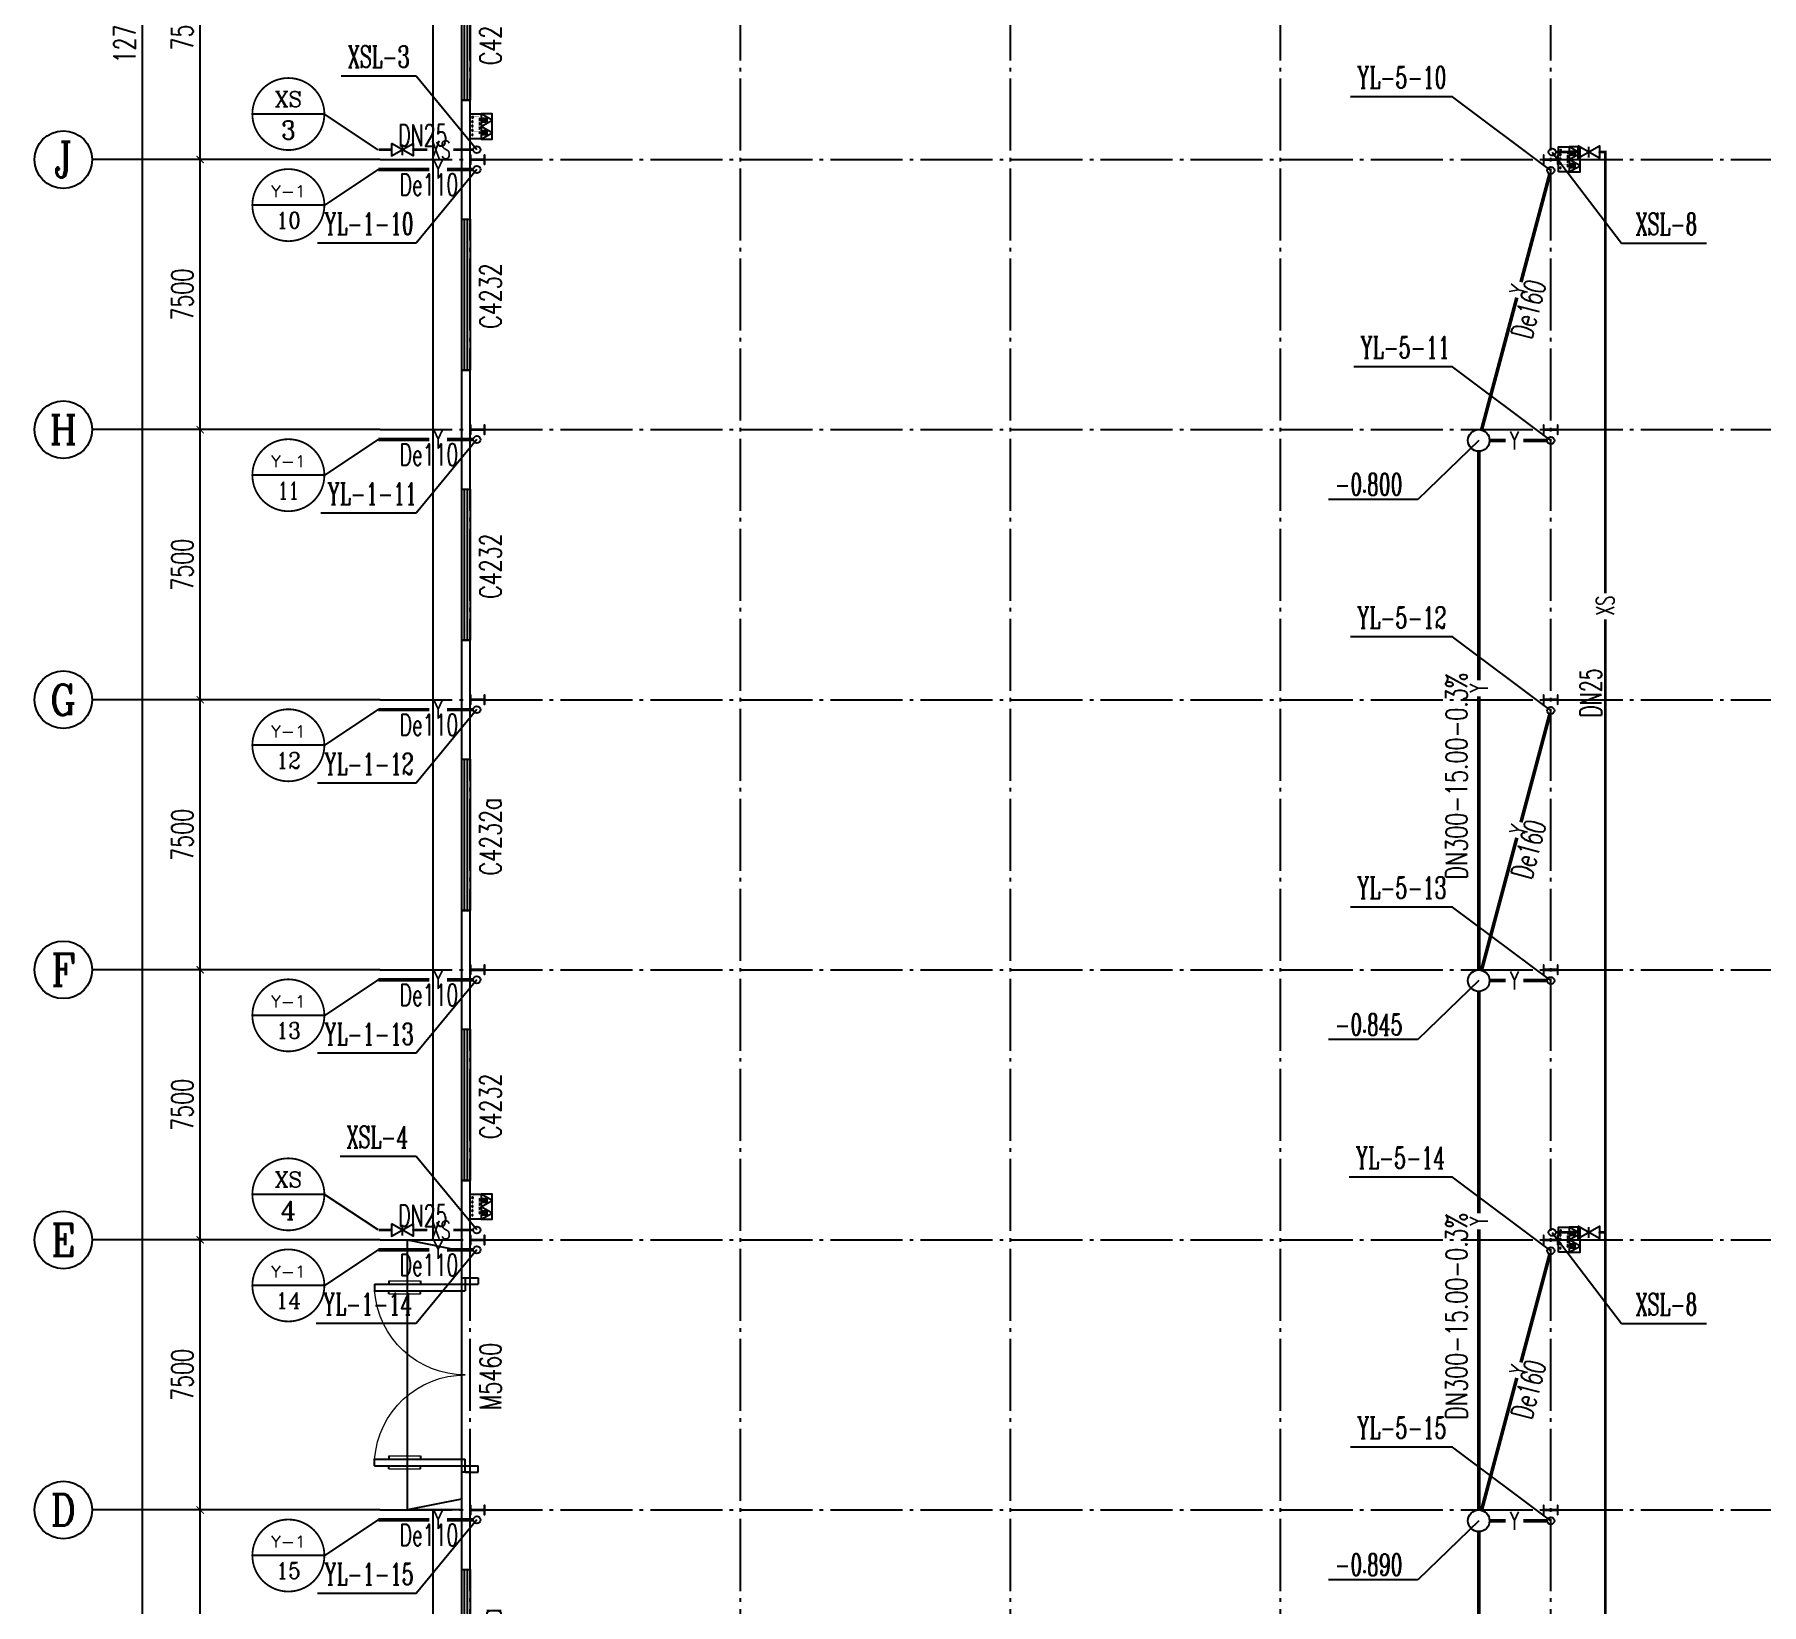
# Model space of a CAD drawing. Header units: millimetres. Extents: x 418304 to 847498, y 48187 to 111456.
# Drawn here: x 421484.41 to 421532.36, y 54666.86 to 54710.45 of the extents above; entities that cross this region are included whole.
import ezdxf
from ezdxf.enums import TextEntityAlignment as Align

# ---------------------------------------------------------------- set-up
doc = ezdxf.new("R2010")
doc.units = ezdxf.units.MM
doc.header["$LTSCALE"] = 1000
doc.linetypes.add('DOTE', pattern=[2.42, 2, -0.2, 0.02, -0.2])
for name, color, linetype in [('AXIS', 3, 'Continuous'), ('AXIS_TEXT', 7, 'Continuous'), ('COLUMN', 2, 'Continuous'), ('DIM_消防', 3, 'Continuous'), ('DIM_雨水', 3, 'Continuous'), ('DOTE', 8, 'DOTE'), ('EQUIP_消防', 7, 'Continuous'), ('PIPE-消防', 1, 'Continuous'), ('PIPE-雨水', 4, 'Continuous'), ('TEXT_消防', 7, 'Continuous'), ('TEXT_雨水', 7, 'Continuous'), ('TWT_LEAD', 3, 'Continuous'), ('TWT_TEXT', 7, 'Continuous'), ('VALVE_消防', 7, 'Continuous'), ('VPIPE-消防', 1, 'Continuous'), ('VPIPE-雨水', 4, 'Continuous'), ('WALL-PARAPET', 6, 'Continuous'), ('WELL_雨水', 4, 'Continuous'), ('WINDOW', 4, 'Continuous'), ('WINDOW_TEXT', 7, 'Continuous')]:
    doc.layers.add(name, color=color, linetype=linetype)
doc.styles.add('_TCH_AXIS', font='COMPLEX', dxfattribs={"bigfont": 'GBCBIG'})
doc.styles.add('_TCH_DIM', font='SIMPLEX', dxfattribs={"bigfont": 'GBCBIG'})
doc.styles.add('_TCH_DIM_T3', font='SIMPLEX', dxfattribs={"width": 0.705882, "bigfont": 'GBCBIG'})
doc.styles.add('_TCH_WINDOW', font='SIMPLEX', dxfattribs={"height": 3.5, "bigfont": 'GBCBIG'})
doc.styles.add('_TWT_CIRCLE', font='COMPLEX', dxfattribs={"width": 1.1, "height": 3, "bigfont": 'HZTXT'})
doc.styles.add('_TWT_PIPEDN', font='SIMPLEX', dxfattribs={"width": 0.8, "height": 3, "bigfont": 'HZTXT'})
doc.styles.add('_TWT_PIPETEXT', font='SIMPLEX', dxfattribs={"width": 0.8, "height": 3.5, "bigfont": 'HZTXT'})
doc.styles.add('_TWT_SERIAL', font='COMPLEX', dxfattribs={"width": 0.8, "height": 3, "bigfont": 'HZTXT'})
doc.styles.add('COMPLEX', font='COMPLEX')
doc.dimstyles.new('_TCH_ARCH&&200', dxfattribs={"dimtxt": 595, "dimasz": 200, "dimexe": 500, "dimexo": 600, "dimgap": 200, "dimtad": 1, "dimdec": 0, "dimzin": 0, "dimdsep": 46, "dimtxsty": '_TCH_DIM_T3', "dimblk": 'ARCHTICK', "dimcen": 0.09, "dimclrt": 7, "dimazin": 2, "dimtfac": 1, "dimtdec": 0, "dimtix": 1, "dimtmove": 2, "dimatfit": 3, "dimfxl": 0, "dimtolj": 1, "dimtzin": 0, "dimarcsym": 0})

# ---------------------------------------------------------------- blocks, each defined once
blk = doc.blocks.new('A$C797E1D2B')
at = {"layer": 'COLUMN'}
h = blk.add_hatch(color=256, dxfattribs=at)
h.paths.add_polyline_path([(125, 400), (250, 400), (250, 388), (130, 388), (130, 200), (125, 200)])
h.paths.add_polyline_path([(0, 400), (125, 400), (125, 200), (120, 200), (120, 388), (0, 388)])
h.paths.add_polyline_path([(0, 12), (120, 12), (120, 200), (125, 200), (125, 0), (0, 0)])
h.paths.add_polyline_path([(125, 200), (130, 200), (130, 12), (250, 12), (250, 0), (125, 0)])
blk.add_lwpolyline([(250, 0), (250, 12), (130, 12), (130, 388), (250, 388), (250, 400), (0, 400), (0, 388), (120, 388), (120, 12), (0, 12), (0, 0)], close=True, dxfattribs=at)
blk = doc.blocks.new('消防软管卷盘')
blk.add_lwpolyline([(4963954, 151899), (4963954, 150312), (4964641, 150312), (4964641, 151899)], close=True)
for points, const_width in [([(4964134, 151704), (4964482, 151704)], 1), ([(4964134, 151566), (4964482, 151566)], 1), ([(4964134, 151428), (4964482, 151428)], 1), ([(4964134, 151290), (4964482, 151290)], 1), ([(4964134, 151152), (4964482, 151152)], 1), ([(4964134, 151014), (4964482, 151014)], 0.1), ([(4964134, 150876), (4964482, 150876)], 1), ([(4964134, 150738), (4964482, 150738)], 1), ([(4964150, 150600), (4964499, 150600)], 1), ([(4964150, 150462), (4964499, 150462)], 1)]:
    blk.add_lwpolyline(points, dxfattribs=dict(const_width=const_width))
for centre, start, end in [((4964134, 151636), 90, 270), ((4964134, 151360), 90, 270), ((4964134, 151084), 90, 270), ((4964482, 151498), 270, 90), ((4964482, 151222), 270, 90), ((4964134, 150808), 90, 270), ((4964150, 150532), 90, 270), ((4964482, 150946), 270, 90), ((4964499, 150670), 270, 90)]:
    blk.add_arc(centre, 69, start, end)
blk = doc.blocks.new('$TwtSys$00000546')
h = blk.add_hatch()
h.set_pattern_fill('ANSI31', color=256, scale=200, style=0)
h.set_pattern_definition([(45, (-38543.802, -6670.83), (-17.67767, 17.67767), [])])
h.paths.add_polyline_path([(-65, 174), (65, 174), (65, 44), (-65, 44)])
for points in [[(0, 344), (-198, 0), (198, 0)], [(-65, 174), (65, 174), (65, 44), (-65, 44)]]:
    blk.add_lwpolyline(points, close=True)
blk = doc.blocks.new('92623')
blk.add_lwpolyline([(8910066, 83014), (8909273, 83014), (8909273, 82670), (8910066, 82670)], close=True)
at = {"xscale": -0.5, "yscale": 0.5, "zscale": 0.5, "rotation": 89.99999999998747}
blk.add_blockref('消防软管卷盘', (8985223, 2565334), dxfattribs=at)
at = {"layer": 'EQUIP_消防', "color": 8, "rotation": 180}
for p in [(8909471, 83014), (8909868, 83014)]:
    blk.add_blockref('$TwtSys$00000546', p, dxfattribs=at)
blk = doc.blocks.new('_AXISO')
blk.add_circle((0, 0), 0.5)
at = {"layer": 'AXIS_TEXT', "style": 'COMPLEX', "width": 1.041667}
blk.add_attdef('A', text='', height=0.56, dxfattribs=at).set_placement((-0.25, -0.28), (0.25, -0.28), align=Align.FIT)
blk = doc.blocks.new('_ArchTick')
at = {"color": 0, "linetype": 'ByBlock', "const_width": 0.15}
blk.add_lwpolyline([(-0.5, -0.5), (0.5, 0.5)], dxfattribs=at)
blk = doc.blocks.new('*D277')
at = {"layer": 'AXIS', "color": 0, "lineweight": -2}
for p, q in [((456878, 190694), (450378, 190694)), ((450878, 63214), (450878, 190694)), ((456878, 63214), (450378, 63214))]:
    blk.add_line(p, q, dxfattribs=at)
at = {"layer": 'Defpoints', "color": 0}
for p in [(450878, 190694), (457478, 190694), (457478, 63214)]:
    blk.add_point(p, dxfattribs=at)
at = {"layer": 'AXIS', "color": 0, "lineweight": -2, "xscale": 200, "yscale": 200, "zscale": 200}
for p, rotation in [((450878, 190694), 90), ((450878, 63214), 270)]:
    blk.add_blockref('_ArchTick', p, dxfattribs=dict(at, rotation=rotation))
at = {"layer": 'AXIS', "color": 7, "insert": (450381, 126954), "char_height": 595, "attachment_point": 5, "rotation": 90, "style": '_TCH_DIM_T3'}
blk.add_mtext('\\A1;127480', dxfattribs=at)
blk = doc.blocks.new('*D282')
at = {"layer": 'AXIS', "color": 0, "lineweight": -2}
for p, q in [((456878, 85704), (451978, 85704)), ((452478, 78204), (452478, 85704)), ((456878, 78204), (451978, 78204))]:
    blk.add_line(p, q, dxfattribs=at)
at = {"layer": 'Defpoints', "color": 0}
for p in [(452478, 85704), (457478, 85704), (457478, 78204)]:
    blk.add_point(p, dxfattribs=at)
at = {"layer": 'AXIS', "color": 0, "lineweight": -2, "xscale": 200, "yscale": 200, "zscale": 200}
for p, rotation in [((452478, 85704), 90), ((452478, 78204), 270)]:
    blk.add_blockref('_ArchTick', p, dxfattribs=dict(at, rotation=rotation))
at = {"layer": 'AXIS', "color": 7, "insert": (451981, 81954), "char_height": 595, "attachment_point": 5, "rotation": 90, "style": '_TCH_DIM_T3'}
blk.add_mtext('\\A1;7500', dxfattribs=at)
blk = doc.blocks.new('*D283')
at = {"layer": 'AXIS', "color": 0, "lineweight": -2}
for p, q in [((456878, 93204), (451978, 93204)), ((452478, 85704), (452478, 93204)), ((456878, 85704), (451978, 85704))]:
    blk.add_line(p, q, dxfattribs=at)
at = {"layer": 'Defpoints', "color": 0}
for p in [(452478, 93204), (457478, 93204), (457478, 85704)]:
    blk.add_point(p, dxfattribs=at)
at = {"layer": 'AXIS', "color": 0, "lineweight": -2, "xscale": 200, "yscale": 200, "zscale": 200}
for p, rotation in [((452478, 93204), 90), ((452478, 85704), 270)]:
    blk.add_blockref('_ArchTick', p, dxfattribs=dict(at, rotation=rotation))
at = {"layer": 'AXIS', "color": 7, "insert": (451981, 89454), "char_height": 595, "attachment_point": 5, "rotation": 90, "style": '_TCH_DIM_T3'}
blk.add_mtext('\\A1;7500', dxfattribs=at)
blk = doc.blocks.new('*D284')
at = {"layer": 'AXIS', "color": 0, "lineweight": -2}
for p, q in [((456878, 100704), (451978, 100704)), ((452478, 93204), (452478, 100704)), ((456878, 93204), (451978, 93204))]:
    blk.add_line(p, q, dxfattribs=at)
at = {"layer": 'Defpoints', "color": 0}
for p in [(452478, 100704), (457478, 100704), (457478, 93204)]:
    blk.add_point(p, dxfattribs=at)
at = {"layer": 'AXIS', "color": 0, "lineweight": -2, "xscale": 200, "yscale": 200, "zscale": 200}
for p, rotation in [((452478, 100704), 90), ((452478, 93204), 270)]:
    blk.add_blockref('_ArchTick', p, dxfattribs=dict(at, rotation=rotation))
at = {"layer": 'AXIS', "color": 7, "insert": (451981, 96954), "char_height": 595, "attachment_point": 5, "rotation": 90, "style": '_TCH_DIM_T3'}
blk.add_mtext('\\A1;7500', dxfattribs=at)
blk = doc.blocks.new('*D285')
at = {"layer": 'AXIS', "color": 0, "lineweight": -2}
for p, q in [((456878, 108204), (451978, 108204)), ((452478, 100704), (452478, 108204)), ((456878, 100704), (451978, 100704))]:
    blk.add_line(p, q, dxfattribs=at)
at = {"layer": 'Defpoints', "color": 0}
for p in [(452478, 108204), (457478, 108204), (457478, 100704)]:
    blk.add_point(p, dxfattribs=at)
at = {"layer": 'AXIS', "color": 0, "lineweight": -2, "xscale": 200, "yscale": 200, "zscale": 200}
for p, rotation in [((452478, 108204), 90), ((452478, 100704), 270)]:
    blk.add_blockref('_ArchTick', p, dxfattribs=dict(at, rotation=rotation))
at = {"layer": 'AXIS', "color": 7, "insert": (451981, 104454), "char_height": 595, "attachment_point": 5, "rotation": 90, "style": '_TCH_DIM_T3'}
blk.add_mtext('\\A1;7500', dxfattribs=at)
blk = doc.blocks.new('*D286')
at = {"layer": 'AXIS', "color": 0, "lineweight": -2}
for p, q in [((456878, 115704), (451978, 115704)), ((452478, 108204), (452478, 115704)), ((456878, 108204), (451978, 108204))]:
    blk.add_line(p, q, dxfattribs=at)
at = {"layer": 'Defpoints', "color": 0}
for p in [(452478, 115704), (457478, 115704), (457478, 108204)]:
    blk.add_point(p, dxfattribs=at)
at = {"layer": 'AXIS', "color": 0, "lineweight": -2, "xscale": 200, "yscale": 200, "zscale": 200}
for p, rotation in [((452478, 115704), 90), ((452478, 108204), 270)]:
    blk.add_blockref('_ArchTick', p, dxfattribs=dict(at, rotation=rotation))
at = {"layer": 'AXIS', "color": 7, "insert": (451981, 111954), "char_height": 595, "attachment_point": 5, "rotation": 90, "style": '_TCH_DIM_T3'}
blk.add_mtext('\\A1;7500', dxfattribs=at)
blk = doc.blocks.new('*D287')
at = {"layer": 'AXIS', "color": 0, "lineweight": -2}
for p, q in [((456878, 123204), (451978, 123204)), ((452478, 115704), (452478, 123204)), ((456878, 115704), (451978, 115704))]:
    blk.add_line(p, q, dxfattribs=at)
at = {"layer": 'Defpoints', "color": 0}
for p in [(452478, 123204), (457478, 123204), (457478, 115704)]:
    blk.add_point(p, dxfattribs=at)
at = {"layer": 'AXIS', "color": 0, "lineweight": -2, "xscale": 200, "yscale": 200, "zscale": 200}
for p, rotation in [((452478, 123204), 90), ((452478, 115704), 270)]:
    blk.add_blockref('_ArchTick', p, dxfattribs=dict(at, rotation=rotation))
at = {"layer": 'AXIS', "color": 7, "insert": (451981, 119454), "char_height": 595, "attachment_point": 5, "rotation": 90, "style": '_TCH_DIM_T3'}
blk.add_mtext('\\A1;7500', dxfattribs=at)
blk = doc.blocks.new('*D288')
at = {"layer": 'AXIS', "color": 0, "lineweight": -2}
for p, q in [((456878, 130704), (451978, 130704)), ((452478, 123204), (452478, 130704)), ((456878, 123204), (451978, 123204))]:
    blk.add_line(p, q, dxfattribs=at)
at = {"layer": 'Defpoints', "color": 0}
for p in [(452478, 130704), (457478, 130704), (457478, 123204)]:
    blk.add_point(p, dxfattribs=at)
at = {"layer": 'AXIS', "color": 0, "lineweight": -2, "xscale": 200, "yscale": 200, "zscale": 200}
for p, rotation in [((452478, 130704), 90), ((452478, 123204), 270)]:
    blk.add_blockref('_ArchTick', p, dxfattribs=dict(at, rotation=rotation))
at = {"layer": 'AXIS', "color": 7, "insert": (451981, 126954), "char_height": 595, "attachment_point": 5, "rotation": 90, "style": '_TCH_DIM_T3'}
blk.add_mtext('\\A1;7500', dxfattribs=at)
blk = doc.blocks.new('$DorLib2D$00000011')
for p, q in [((-0.4667, 0.4709), (-0.4667, -0.0625)), ((-0.4667, 0.4709), (-0.4333, 0.4709)), ((-0.4333, 0.4709), (-0.4333, 0.0042)), ((0.4333, 0.4709), (0.4333, 0.0042)), ((0.4667, 0.4709), (0.4333, 0.4709)), ((0.4667, 0.4709), (0.4667, -0.0625)), ((-0.4833, 0.3962), (-0.4667, 0.3962)), ((-0.4167, 0.3962), (-0.4333, 0.3962)), ((0.4167, 0.3962), (0.4333, 0.3962)), ((0.4833, 0.3962), (0.4667, 0.3962)), ((-0.4833, 0.2346), (-0.4667, 0.2346)), ((-0.4167, 0.2346), (-0.4333, 0.2346)), ((0.4167, 0.2346), (0.4333, 0.2346)), ((0.4833, 0.2346), (0.4667, 0.2346)), ((-0.5, 0.0042), (-0.4333, 0.0042)), ((-0.5, 0.0042), (-0.5, -0.0625)), ((0.5, 0.0042), (0.4333, 0.0042)), ((0.5, 0.0042), (0.5, -0.0625)), ((-0.5, -0.0625), (-0.4667, -0.0625)), ((0.5, -0.0625), (0.4667, -0.0625))]:
    blk.add_line(p, q)
at = {"lineweight": 13}
for p, q in [((-0.4833, 0.3962), (-0.4833, 0.2346)), ((-0.4167, 0.3962), (-0.4167, 0.2346)), ((0.4167, 0.3962), (0.4167, 0.2346)), ((0.4833, 0.3962), (0.4833, 0.2346))]:
    blk.add_line(p, q, dxfattribs=at)
for centre, start, end in [((-0.4667, 0.0042), 0, 85.90396), ((0.4667, 0.0042), 94.09604, 180)]:
    blk.add_arc(centre, 0.4667, start, end, dxfattribs=at)
blk = doc.blocks.new('$TCHSYS$WIN2D')
for p, q in [((-0.5, 0.5), (0.5, 0.5)), ((-0.5, 0.5), (-0.5, -0.5)), ((0.5, 0.5), (0.5, -0.5)), ((0.5, 0.167), (-0.5, 0.167)), ((0.5, -0.167), (-0.5, -0.167)), ((-0.5, -0.5), (0.5, -0.5))]:
    blk.add_line(p, q)
blk = doc.blocks.new('$TwtSys$00000187')
blk.add_circle((0, 0, 0), 0.5)
blk = doc.blocks.new('$VALVE$00000296')
for points in [[(-125, 72), (-125, -72), (125, 72), (125, -72), (-125, 72)], [(0, 60), (0, -64)]]:
    blk.add_lwpolyline(points)
for p in [(-125, 0), (125, 0)]:
    blk.add_point(p)
blk = doc.blocks.new('234255')
at = {"layer": 'PIPE-消防', "linetype": 'Continuous'}
for points in [[(491491.3, 123413.1), (491491.3, 123448.1), (491526.3, 123448.1)], [(491491.3, 123413.1), (491526.3, 123413.1), (491526.3, 123448.1)]]:
    blk.add_hatch(color=256, dxfattribs=at).paths.add_polyline_path(points)
at = {"color": 8, "ltscale": 0.5}
for p, q in [((458238.1, 93203.9), (459738.1, 92903.9)), ((459738.1, 86003.9), (458238.1, 85703.9))]:
    blk.add_line(p, q, dxfattribs=at)
for points in [[(458938.1, 160703.9), (458938.1, 93203.9)], [(459738.1, 85703.9), (458238.1, 85703.9), (458238.1, 93203.9), (459738.1, 93203.9)], [(458938.1, 85703.9), (458938.1, 62413.9), (474978.1, 62413.9)]]:
    blk.add_lwpolyline(points, dxfattribs=at)
at = {"layer": 'AXIS'}
for p, q in [((457478.1, 123203.9), (449478.1, 123203.9)), ((457478.1, 115703.9), (449478.1, 115703.9)), ((457478.1, 108203.9), (449478.1, 108203.9)), ((457478.1, 100703.9), (449478.1, 100703.9)), ((457478.1, 93203.9), (449478.1, 93203.9)), ((457478.1, 85703.9), (449478.1, 85703.9))]:
    blk.add_line(p, q, dxfattribs=at)
at = {"layer": 'DIM_消防'}
for p, q in [((458478.8, 125522.8, 3000), (456396.9, 125522.8, 3000)), ((460161.3, 123479.1), (458478.8, 125522.8, 3000)), ((455926.4, 124468.6), (453926.4, 124468.6)), ((457421, 123479.1), (455926.4, 124468.6)), ((490019, 123413.1), (491943.3, 120878.3)), ((457421, 122928.7), (455926.4, 121939.2)), ((455926.4, 121939.2), (453926.4, 121939.2)), ((491943.3, 120878.3), (494306.5, 120878.3)), ((457421, 115428.7), (455926.4, 114439.2)), ((455926.4, 114439.2), (453926.4, 114439.2)), ((457421, 107928.7), (455926.4, 106939.2)), ((455926.4, 106939.2), (453926.4, 106939.2)), ((457421, 100428.7), (455926.4, 99439.2)), ((455926.4, 99439.2), (453926.4, 99439.2)), ((458478.8, 95522.8, 3000), (456362.1, 95522.8, 3000)), ((460161.3, 93479.1), (458478.8, 95522.8, 3000)), ((455926.4, 94468.6), (453926.4, 94468.6)), ((457421, 93479.1), (455926.4, 94468.6)), ((490019, 93413.1), (491943.3, 90878.3)), ((457421, 92928.7), (455926.4, 91939.2)), ((455926.4, 91939.2), (453926.4, 91939.2)), ((491943.3, 90878.3), (494306.5, 90878.3)), ((457421, 85428.7), (455926.4, 84439.2)), ((455926.4, 84439.2), (453926.4, 84439.2))]:
    blk.add_line(p, q, dxfattribs=at)
at = {"layer": 'DIM_消防', "const_width": 50}
for points in [[(455926.4, 124468.6, 1), (453926.4, 124468.6, 1)], [(455926.4, 121939.2, 1), (453926.4, 121939.2, 1)], [(455926.4, 114439.2, 1), (453926.4, 114439.2, 1)], [(455926.4, 106939.2, 1), (453926.4, 106939.2, 1)], [(455926.4, 99439.2, 1), (453926.4, 99439.2, 1)], [(455926.4, 94468.6, 1), (453926.4, 94468.6, 1)], [(455926.4, 91939.2, 1), (453926.4, 91939.2, 1)], [(455926.4, 84439.2, 1), (453926.4, 84439.2, 1)]]:
    blk.add_lwpolyline(points, format="xyb", close=True, dxfattribs=at)
at = {"layer": 'DIM_雨水'}
for p, q in [((487247.7, 124947.6), (484415.9, 124947.6)), ((489978.1, 122903.9, 3000), (487247.7, 124947.6)), ((460161.3, 122928.7), (458478.8, 120885)), ((458478.8, 120885), (455737.9, 120885)), ((487247.7, 117447.6), (484506.8, 117447.6)), ((489978.1, 115403.9, 3000), (487247.7, 117447.6)), ((460161.3, 115428.7), (458478.8, 113385)), ((458478.8, 113385), (455828.5, 113385)), ((487247.7, 109947.6), (484415.9, 109947.6)), ((489978.1, 107903.9, 3000), (487247.7, 109947.6)), ((460161.3, 107928.7), (458478.8, 105885)), ((458478.8, 105885), (455737.9, 105885)), ((487247.7, 102447.6), (484415.9, 102447.6)), ((489978.1, 100403.9, 3000), (487247.7, 102447.6)), ((460161.3, 100428.7), (458478.8, 98385)), ((458478.8, 98385), (455737.9, 98385)), ((487247.7, 94947.6), (484379.4, 94947.6)), ((489978.1, 92903.9, 3000), (487247.7, 94947.6)), ((460161.3, 92928.7), (458478.8, 90885)), ((458478.8, 90885), (455701.6, 90885)), ((487247.7, 87447.6), (484415.9, 87447.6)), ((489978.1, 85403.9, 3000), (487247.7, 87447.6)), ((460161.3, 85428.7), (458478.8, 83385)), ((458478.8, 83385), (455737.9, 83385))]:
    blk.add_line(p, q, dxfattribs=at)
at = {"layer": 'DOTE'}
for p, q in [((459978.1, 60953.9), (459978.1, 192953.9)), ((467478.1, 60953.9), (467478.1, 192953.9)), ((474978.1, 60953.9), (474978.1, 192953.9)), ((482478.1, 60953.9), (482478.1, 192953.9)), ((489978.1, 60953.9), (489978.1, 192953.9)), ((457478.1, 123203.9), (552478.1, 123203.9)), ((457478.1, 115703.9), (552478.1, 115703.9)), ((457478.1, 108203.9), (552478.1, 108203.9)), ((457478.1, 100703.9), (552478.1, 100703.9)), ((457478.1, 93203.9), (552478.1, 93203.9)), ((457478.1, 85703.9), (552478.1, 85703.9))]:
    blk.add_line(p, q, dxfattribs=at)
at = {"layer": 'PIPE-消防', "linetype": 'Continuous', "const_width": 70}
for points in [[(457789.4, 123479.1), (457437.7, 123479.1)], [(458784.2, 123479.1), (458389.4, 123479.1)], [(460061.3, 123479.1), (459502.3, 123479.1)], [(490119, 123413.1), (490728.4, 123413.1)], [(491328.4, 123413.1), (491491.3, 123413.1)], [(491491.3, 123413.1), (491491.3, 111159.6)], [(491491.3, 110441.5), (491491.3, 93413.1)], [(457789.4, 93479.1), (457437.7, 93479.1)], [(458784.2, 93479.1), (458389.4, 93479.1)], [(460061.3, 93479.1), (459502.3, 93479.1)], [(490119, 93413.1), (490728.4, 93413.1)], [(491328.4, 93413.1), (491491.3, 93413.1)], [(491491.3, 93413.1), (491491.3, 82267.9)]]:
    blk.add_lwpolyline(points, dxfattribs=at)
at = {"layer": 'PIPE-雨水', "linetype": 'Continuous', "const_width": 100}
for points in [[(458839.4, 122928.7), (457421, 122928.7)], [(460061.3, 122928.7), (459328.9, 122928.7)], [(489150.4, 119799.9), (489952.3, 122807.2)], [(488055.4, 115693.7), (489036, 119371)], [(458839.4, 115428.7), (457421, 115428.7)], [(460061.3, 115428.7), (459328.9, 115428.7)], [(487978.1, 115103.9), (487978.1, 108745.4)], [(458839.4, 107928.7), (457421, 107928.7)], [(460061.3, 107928.7), (459328.9, 107928.7)], [(487978.1, 108301.6), (487978.1, 100703.9)], [(489150.4, 104799.9), (489952.3, 107807.2)], [(488055.4, 100693.7), (489036, 104371)], [(458839.4, 100428.7), (457421, 100428.7)], [(460061.3, 100428.7), (459328.9, 100428.7)], [(487978.1, 100103.9), (487978.1, 93945.8)], [(487978.1, 93501.9), (487978.1, 85703.9)], [(458839.4, 92928.7), (457421, 92928.7)], [(460061.3, 92928.7), (459328.9, 92928.7)], [(489150.4, 89799.9), (489952.3, 92807.2)], [(488055.4, 85693.7), (489036, 89371)], [(458839.4, 85428.7), (457421, 85428.7)], [(460061.3, 85428.7), (459328.9, 85428.7)], [(487978.1, 85103.9), (487978.1, 78346.7)]]:
    blk.add_lwpolyline(points, dxfattribs=at)
at = {"layer": 'PIPE-雨水', "linetype": 'Continuous', "ltscale": 2, "const_width": 100}
for points in [[(488725.8, 115403.9), (488278.1, 115403.9)], [(489878.1, 115403.9), (489215.3, 115403.9)], [(488725.8, 100403.9), (488278.1, 100403.9)], [(489878.1, 100403.9), (489215.3, 100403.9)], [(488725.8, 85403.9), (488278.1, 85403.9)], [(489878.1, 85403.9), (489215.3, 85403.9)]]:
    blk.add_lwpolyline(points, dxfattribs=at)
at = {"layer": 'TWT_LEAD'}
for p, q in [((487978.1, 115403.9), (486286.5, 113765.3)), ((486286.5, 113765.3), (483804.6, 113765.3)), ((487978.1, 100403.9), (486286.5, 98765.3)), ((486286.5, 98765.3), (483804.6, 98765.3)), ((487978.1, 85403.9), (486286.5, 83765.3)), ((486286.5, 83765.3), (483804.6, 83765.3))]:
    blk.add_line(p, q, dxfattribs=at)
at = {"layer": 'VPIPE-消防', "linetype": 'Continuous'}
for centre in [(460161.3, 123479.1), (490019, 123413.1), (460161.3, 93479.1), (490019, 93413.1)]:
    blk.add_circle(centre, 100, dxfattribs=at)
at = {"layer": 'VPIPE-雨水', "linetype": 'Continuous'}
for centre in [(460161.3, 122928.7), (489978.1, 122903.9), (460161.3, 115428.7), (489978.1, 115403.9), (460161.3, 107928.7), (489978.1, 107903.9), (460161.3, 100428.7), (489978.1, 100403.9), (460161.3, 92928.7), (489978.1, 92903.9), (460161.3, 85428.7), (489978.1, 85403.9)]:
    blk.add_circle(centre, 100, dxfattribs=at)
at = {"layer": 'WALL-PARAPET'}
for p, q in [((459738.1, 124853.9), (459738.1, 121553.9)), ((459978.1, 124853.9), (459738.1, 124853.9)), ((459978.1, 121553.9), (459978.1, 124853.9)), ((459738.1, 121553.9), (459978.1, 121553.9)), ((459738.1, 117353.9), (459738.1, 114053.9)), ((459978.1, 117353.9), (459738.1, 117353.9)), ((459978.1, 114053.9), (459978.1, 117353.9)), ((459738.1, 114053.9), (459978.1, 114053.9)), ((459738.1, 109853.9), (459738.1, 106553.9)), ((459978.1, 109853.9), (459738.1, 109853.9)), ((459978.1, 106553.9), (459978.1, 109853.9)), ((459738.1, 106553.9), (459978.1, 106553.9)), ((459738.1, 102353.9), (459738.1, 99053.9)), ((459978.1, 102353.9), (459738.1, 102353.9)), ((459978.1, 99053.9), (459978.1, 102353.9)), ((459738.1, 99053.9), (459978.1, 99053.9)), ((459738.1, 94853.9), (459738.1, 92153.9)), ((459978.1, 94853.9), (459738.1, 94853.9)), ((459978.1, 92153.9), (459978.1, 94853.9)), ((459738.1, 92153.9), (459978.1, 92153.9)), ((459738.1, 86753.9), (459738.1, 84053.9)), ((459978.1, 86753.9), (459738.1, 86753.9)), ((459978.1, 84053.9), (459978.1, 86753.9)), ((459738.1, 84053.9), (459978.1, 84053.9))]:
    blk.add_line(p, q, dxfattribs=at)
at = {"layer": 'WINDOW'}
blk.add_line((459738.1, 92153.9), (459738.1, 86753.9), dxfattribs=at)
at = {"xscale": 0.882, "yscale": 0.882, "zscale": 0.882, "rotation": 90}
for p in [(533499.1, -7734203.3), (563711.2, -7735119.4), (533499.1, -7764203.3), (563711.2, -7765119.4)]:
    blk.add_blockref('92623', p, dxfattribs=at)
at = {"rotation": 270}
for p in [(459978.1, 123328.9), (489778.1, 123328.9), (459978.1, 115828.9), (489778.1, 115828.9), (459978.1, 108328.9), (489778.1, 108328.9), (459978.1, 100828.9), (489778.1, 100828.9), (459978.1, 93328.9), (489778.1, 93328.9), (459978.1, 85828.9), (489778.1, 85828.9)]:
    blk.add_blockref('A$C797E1D2B', p, dxfattribs=at)
at = {"layer": 'AXIS'}
ref = blk.add_blockref('_AXISO', (448678.1, 123203.9), dxfattribs=dict(at, xscale=1600, yscale=1600, zscale=1600))
ref.add_attrib('A', 'J', dxfattribs={"layer": 'AXIS_TEXT', "height": 992.1, "style": '_TCH_AXIS'}).set_placement((448418.3, 122707.8), (448938, 122707.8), align=Align.FIT)
ref = blk.add_blockref('_AXISO', (448678.1, 115703.9), dxfattribs=dict(at, xscale=1600, yscale=1600, zscale=1600))
ref.add_attrib('A', 'H', dxfattribs={"layer": 'AXIS_TEXT', "height": 811, "style": '_TCH_AXIS'}).set_placement((448291.9, 115298.4), (449064.3, 115298.4), align=Align.FIT)
ref = blk.add_blockref('_AXISO', (448678.1, 108203.9), dxfattribs=dict(at, xscale=1600, yscale=1600, zscale=1600))
ref.add_attrib('A', 'G', dxfattribs={"layer": 'AXIS_TEXT', "height": 850.4, "style": '_TCH_AXIS'}).set_placement((448313.7, 107778.7), (449042.6, 107778.7), align=Align.FIT)
ref = blk.add_blockref('_AXISO', (448678.1, 100703.9), dxfattribs=dict(at, xscale=1600, yscale=1600, zscale=1600))
ref.add_attrib('A', 'F', dxfattribs={"layer": 'AXIS_TEXT', "height": 890.9, "style": '_TCH_AXIS'}).set_placement((448338.7, 100258.4), (449017.5, 100258.4), align=Align.FIT)
ref = blk.add_blockref('_AXISO', (448678.1, 93203.9), dxfattribs=dict(at, xscale=1600, yscale=1600, zscale=1600))
ref.add_attrib('A', 'E', dxfattribs={"layer": 'AXIS_TEXT', "height": 890.9, "style": '_TCH_AXIS'}).set_placement((448338.7, 92758.4), (449017.5, 92758.4), align=Align.FIT)
ref = blk.add_blockref('_AXISO', (448678.1, 85703.9), dxfattribs=dict(at, xscale=1600, yscale=1600, zscale=1600))
ref.add_attrib('A', 'D', dxfattribs={"layer": 'AXIS_TEXT', "height": 870.5, "style": '_TCH_AXIS'}).set_placement((448325.8, 85268.6), (449030.5, 85268.6), align=Align.FIT)
at = {"layer": 'VALVE_消防', "xscale": -2.4, "yscale": -2.4, "zscale": 2.4, "rotation": 180}
for p in [(458089.4, 123479.1), (458089.4, 93479.1)]:
    blk.add_blockref('$VALVE$00000296', p, dxfattribs=at)
at = {"layer": 'VALVE_消防', "xscale": 2.4, "yscale": 2.4, "zscale": 2.4}
for p in [(491028.4, 123413.1), (491028.4, 93413.1)]:
    blk.add_blockref('$VALVE$00000296', p, dxfattribs=at)
at = {"layer": 'WELL_雨水', "xscale": 600, "yscale": 600, "zscale": 600, "rotation": 90}
for p in [(487978.1, 115403.9), (487978.1, 100403.9), (487978.1, 85403.9)]:
    blk.add_blockref('$TwtSys$00000187', p, dxfattribs=at)
at = {"layer": 'WINDOW'}
ref = blk.add_blockref('$TCHSYS$WIN2D', (459858.1, 126953.9), dxfattribs=dict(at, xscale=4200, yscale=-240, zscale=4200, rotation=270))
ref.add_attrib('A', 'C4232a', (460835.4, 125823.9), dxfattribs={"layer": 'WINDOW_TEXT', "height": 595, "rotation": 90, "style": '_TCH_WINDOW', "width": 0.705882})
ref = blk.add_blockref('$TCHSYS$WIN2D', (459858.1, 119453.9), dxfattribs=dict(at, xscale=4200, yscale=-240, zscale=4200, rotation=270))
ref.add_attrib('A', 'C4232', (460835.4, 118503.9), dxfattribs={"layer": 'WINDOW_TEXT', "height": 595, "rotation": 90, "style": '_TCH_WINDOW', "width": 0.705882})
ref = blk.add_blockref('$TCHSYS$WIN2D', (459858.1, 111953.9), dxfattribs=dict(at, xscale=4200, yscale=-240, zscale=4200, rotation=270))
ref.add_attrib('A', 'C4232', (460835.4, 111003.9), dxfattribs={"layer": 'WINDOW_TEXT', "height": 595, "rotation": 90, "style": '_TCH_WINDOW', "width": 0.705882})
ref = blk.add_blockref('$TCHSYS$WIN2D', (459858.1, 104453.9), dxfattribs=dict(at, xscale=4200, yscale=-240, zscale=4200, rotation=270))
ref.add_attrib('A', 'C4232a', (460835.4, 103323.9), dxfattribs={"layer": 'WINDOW_TEXT', "height": 595, "rotation": 90, "style": '_TCH_WINDOW', "width": 0.705882})
ref = blk.add_blockref('$TCHSYS$WIN2D', (459858.1, 96953.9), dxfattribs=dict(at, xscale=4200, yscale=-240, zscale=4200, rotation=270))
ref.add_attrib('A', 'C4232', (460835.4, 96003.9), dxfattribs={"layer": 'WINDOW_TEXT', "height": 595, "rotation": 90, "style": '_TCH_WINDOW', "width": 0.705882})
ref = blk.add_blockref('$DorLib2D$00000011', (459858.1, 89453.9), dxfattribs=dict(at, xscale=5400, yscale=-5400, zscale=5400, rotation=270))
ref.add_attrib('A', 'M5460', (460835.4, 88473.9), dxfattribs={"layer": 'WINDOW_TEXT', "height": 595, "rotation": 90, "style": '_TCH_WINDOW', "width": 0.705882})
ref = blk.add_blockref('$TCHSYS$WIN2D', (459858.1, 81953.9), dxfattribs=dict(at, xscale=4200, yscale=-240, zscale=4200, rotation=270))
ref.add_attrib('A', 'C4232a', (460835.4, 80823.9), dxfattribs={"layer": 'WINDOW_TEXT', "height": 595, "rotation": 90, "style": '_TCH_WINDOW', "width": 0.705882})
at = {"layer": 'DIM_消防', "color": 7, "style": '_TWT_CIRCLE'}
for s, height, p, p2 in [('XS', 423.95, (454548.9, 124669.4), (455304, 124669.4)), ('3', 517.5, (454736.7, 123765.3), (455116.2, 123765.3)), ('Y-1', 327.27, (454446.4, 122159.2), (455406.4, 122159.2)), ('10', 448.85, (454585.5, 121293.8), (455267.3, 121293.8)), ('Y-1', 327.27, (454446.4, 114659.2), (455406.4, 114659.2)), ('11', 473.59, (454628.7, 113773.2), (455224.1, 113773.2)), ('Y-1', 327.27, (454446.4, 107159.2), (455406.4, 107159.2)), ('12', 448.85, (454585.5, 106293.8), (455267.3, 106293.8)), ('Y-1', 327.27, (454446.4, 99659.2), (455406.4, 99659.2)), ('13', 448.85, (454585.5, 98793.8), (455267.3, 98793.8)), ('XS', 423.95, (454548.9, 94669.4), (455304, 94669.4)), ('4', 509.7, (454712.8, 93772), (455140, 93772)), ('Y-1', 327.27, (454446.4, 92159.2), (455406.4, 92159.2)), ('14', 438.86, (454570.1, 91302.1), (455282.7, 91302.1)), ('Y-1', 327.27, (454446.4, 84659.2), (455406.4, 84659.2)), ('15', 448.85, (454585.5, 83793.8), (455267.3, 83793.8))]:
    blk.add_text(s, height=height, dxfattribs=at).set_placement(p, p2, align=Align.FIT)
at = {"layer": 'TEXT_消防', "linetype": 'Continuous', "style": '_TWT_PIPEDN', "width": 0.64}
for p in [(457974.7, 123579.1), (457974.7, 93579.1)]:
    blk.add_text('DN25', height=600, dxfattribs=at).set_placement(p)
at = {"layer": 'TEXT_消防', "style": '_TWT_PIPETEXT', "width": 0.64}
for p in [(458884.2, 123229.1), (458884.2, 93229.1)]:
    blk.add_text('XS', height=500, dxfattribs=at).set_placement(p)
blk.add_text('XS', height=500, rotation=90, dxfattribs=at).set_placement((491741.3, 110541.5))
at = {"layer": 'TEXT_消防', "linetype": 'Continuous', "style": '_TWT_PIPEDN', "width": 0.64}
blk.add_text('DN25', height=600, rotation=90, dxfattribs=at).set_placement((491391.3, 107709.1))
at = {"layer": 'TEXT_雨水', "linetype": 'Continuous', "style": '_TWT_PIPEDN', "width": 0.64}
for p in [(458014, 122207.7), (458014, 114707.7), (458014, 107207.7), (458014, 99707.7), (458014, 92207.7), (458014, 84707.7)]:
    blk.add_text('De110', height=600, dxfattribs=at).set_placement(p)
at = {"layer": 'TEXT_雨水', "style": '_TWT_PIPETEXT', "width": 0.64}
for p in [(458962.2, 122678.7), (458962.2, 115178.7), (488848.6, 115153.9), (458962.2, 107678.7), (458962.2, 100178.7), (488848.6, 100153.9), (458962.2, 92678.7), (458962.2, 85178.7), (488848.6, 85153.9)]:
    blk.add_text('Y', height=500, dxfattribs=at).set_placement(p)
for rotation, p in [(75.06858, (489303.3, 119403.2)), (90, (488228.1, 108401.6)), (75.06858, (489303.3, 104403.2)), (90, (488228.1, 93601.9)), (75.06858, (489303.3, 89403.2))]:
    blk.add_text('Y', height=500, rotation=rotation, dxfattribs=at).set_placement(p)
at = {"layer": 'TEXT_雨水', "linetype": 'Continuous', "style": '_TWT_PIPEDN', "width": 0.64}
for p in [(489444.8, 118187.3), (489444.8, 103187.3), (489444.8, 88187.3)]:
    blk.add_text('De160', height=600, rotation=75.06858, dxfattribs=at).set_placement(p)
at = {"layer": 'TWT_TEXT', "style": '_TWT_SERIAL', "width": 0.64}
for s, p in [('XSL-3', (456576.9, 125762.8, 3000)), ('YL-5-10', (484595.9, 125187.6)), ('YL-1-10', (455917.9, 121125)), ('XSL-8', (492334.5, 121118.3)), ('YL-5-11', (484686.8, 117687.6)), ('YL-1-11', (456008.5, 113625)), ('-0.800', (483984.6, 113885.3)), ('YL-5-12', (484595.9, 110187.6)), ('YL-1-12', (455917.9, 106125)), ('YL-5-13', (484595.9, 102687.6)), ('-0.845', (483984.6, 98885.3)), ('YL-1-13', (455917.9, 98625)), ('XSL-4', (456542.1, 95762.8, 3000)), ('YL-5-14', (484559.4, 95187.6)), ('YL-1-14', (455881.6, 91125)), ('XSL-8', (492334.5, 91118.3)), ('YL-5-15', (484595.9, 87687.6)), ('-0.890', (483984.6, 83885.3)), ('YL-1-15', (455917.9, 83625))]:
    blk.add_text(s, height=600, dxfattribs=at).set_placement(p)
at = {"layer": 'TWT_TEXT', "style": '_TCH_DIM', "width": 0.705882}
for p in [(487656.2, 103211.9), (487656.2, 88211.9)]:
    blk.add_text('DN300-15.00-0.3%', height=595, rotation=90, dxfattribs=at).set_placement(p)
at = {"layer": 'AXIS'}
for p1, p2, distance, text, picture, middle in [((457478.1, 63213.9), (457478.1, 190693.9), 6600, '127480', '*D277', (450380.6, 126953.9)), ((457478.1, 123203.9), (457478.1, 130703.9), 5000, '7500', '*D288', (451980.6, 126953.9)), ((457478.1, 115703.9), (457478.1, 123203.9), 5000, '7500', '*D287', (451980.6, 119453.9)), ((457478.1, 108203.9), (457478.1, 115703.9), 5000, '7500', '*D286', (451980.6, 111953.9)), ((457478.1, 100703.9), (457478.1, 108203.9), 5000, '7500', '*D285', (451980.6, 104453.9)), ((457478.1, 93203.9), (457478.1, 100703.9), 5000, '7500', '*D284', (451980.6, 96953.9)), ((457478.1, 85703.9), (457478.1, 93203.9), 5000, '7500', '*D283', (451980.6, 89453.9)), ((457478.1, 78203.9), (457478.1, 85703.9), 5000, '7500', '*D282', (451980.6, 81953.9))]:
    dim = blk.add_aligned_dim(p1=p1, p2=p2, distance=distance, text=text, dimstyle='_TCH_ARCH&&200', dxfattribs=at)
    dim.commit()
    dim.dimension.update_dxf_attribs({"geometry": picture, "text_midpoint": middle})

msp = doc.modelspace()

# ---------------------------------------------------------------- block references
at = {"xscale": 0.001, "yscale": 0.001, "zscale": 0.001}
msp.add_blockref('234255', (421036.532, 54583.777), dxfattribs=at)

doc.saveas('drawing.dxf')
